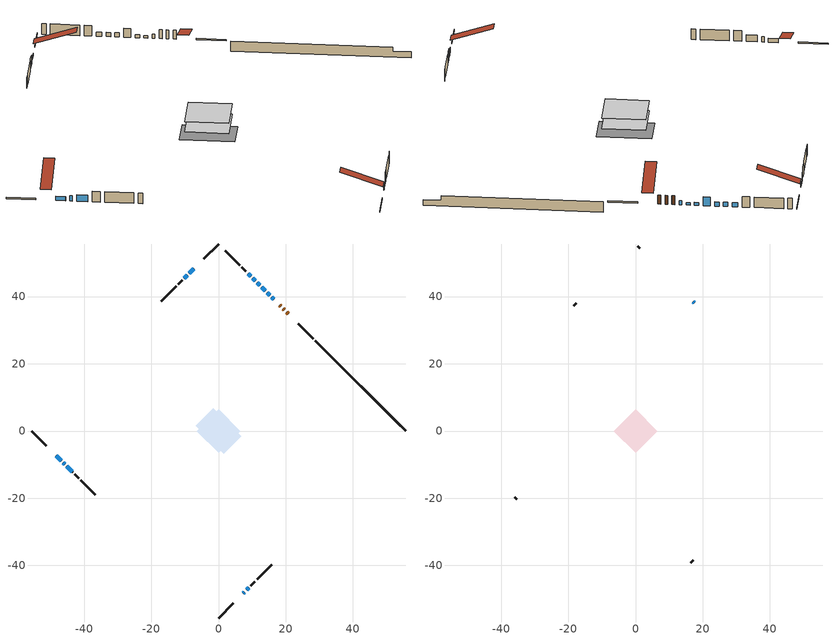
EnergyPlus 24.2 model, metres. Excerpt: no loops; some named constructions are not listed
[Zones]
conditioned space
 floor adiabatic (AdiabaticFloorConstruction): -6.53,0 0,6.53 6.53,0 0,-6.53 z0.91
 floor foundation (Slab1 construction): -6.71,1.53 -1.53,6.71 6.71,-1.53 1.53,-6.71 z-1.45
 wall outside (RimJoist1 construction): 0,-55.63 4.43,-51.2 / -55.63,0 -51.2,-4.43 / 0,55.63 -4.43,51.2 / 28.13,27.5 23.7,31.93 z0.91:1.21
 wall outside (AdiabaticWallConstruction 1): 20.72,34.92 20.27,35.36 / 19.61,36.02 19.23,36.4 / 18.57,37.06 18.15,37.48 z0.91:2.94
 wall outside (AdiabaticWallConstruction): 7.42,-48.21 7.69,-47.94 / -46.12,-9.51 -45.74,-9.89 z0.91:2.13; -48.21,-7.42 -46.78,-8.86 / 12.21,43.42 11.56,44.07 / 10.91,44.72 10.26,45.37 / 9.6,46.03 8.79,46.84 z0.91:1.85; 16.46,39.17 15.88,39.75 z0.91:1.42; 15.23,40.4 14.56,41.07 z0.91:1.57; -7.42,48.21 -8.68,46.95 / 8.35,-47.28 8.98,-46.65 z0.91:1.5; 13.91,41.72 12.87,42.76 z0.91:2.97; -9.33,46.3 -10.16,45.47 / -45.09,-10.55 -43.43,-12.2 z0.91:2.43
 wall outside (Wall1 construction): 9.64,-45.99 10.81,-44.83 / -42.78,-12.85 -41.61,-14.02 / -10.82,44.81 -11.99,43.65 / 8.14,47.49 6.97,48.66 z0.91:3.35
 wall outside (Wall2 construction): 11.46,-44.17 15.81,-39.82 / -40.95,-14.68 -36.6,-19.03 / -12.64,42.99 -16.99,38.64 / 6.31,49.32 1.97,53.67 z0.91:3.35
 wall foundation (FoundationWall1 construction): 28.79,26.84,-1.45 28.79,26.84,0.91 52.95,2.68,0.91 52.95,2.68,-0.09 55.63,0,-0.09 55.63,0,-1.45
 window (WindowConstruction 7): 7.42,-48.21 7.69,-47.94 z0.91:2.13
 window (WindowConstruction 6): -48.21,-7.42 -46.78,-8.86 z0.91:1.85
 window (WindowConstruction 9): 16.46,39.17 15.89,39.75 z0.91:1.42
 window (WindowConstruction 10): 15.23,40.4 14.57,41.07 z0.91:1.57
 window (WindowConstruction 11): -7.42,48.21 -8.68,46.95 z0.91:1.5
 window (WindowConstruction 12): 8.35,-47.28 8.98,-46.65 z0.91:1.5
 window (WindowConstruction 8): -46.12,-9.51 -45.74,-9.89 z0.91:2.13
 window (WindowConstruction): 13.91,41.72 12.87,42.76 z0.91:2.97
 window (WindowConstruction 1): 12.21,43.42 11.56,44.07 z0.91:1.85
 window (WindowConstruction 2): 10.91,44.72 10.26,45.37 z0.91:1.85
 window (WindowConstruction 3): 9.6,46.03 8.8,46.84 z0.91:1.85
 window (WindowConstruction 4): -9.33,46.3 -10.16,45.47 z0.91:2.43
 window (WindowConstruction 5): -45.09,-10.55 -43.43,-12.2 z0.91:2.43
 door (Door): 20.71,34.92 20.27,35.36 z0.91:2.94
 door (Door 1): 19.61,36.02 19.23,36.4 z0.91:2.94
 door (Door 2): 18.57,37.06 18.15,37.48 z0.91:2.94
 ceiling adiabatic (AdiabaticFloorConstruction): 0,-6.53 6.53,0 0,6.53 -6.53,0 z0.91
attic - vented
 floor to conditioned space (Floor1 construction Reversed): -6.53,0 0,6.53 6.53,0 0,-6.53 z3.35
 wall outside (AdiabaticWallConstruction): 17.5,38.13 17.12,38.51 z0.91:1.8
 wall outside (Wall3 construction): 16.47,-39.17 17.12,-38.51 / -35.95,-19.68 -35.3,-20.34 / -17.65,37.99 -18.3,37.33 / 1.31,54.32 0.66,54.97 z0.91:3.35
 window (WindowConstruction 13): 17.5,38.14 17.12,38.51 z0.91:1.8
 roof outside (Roof1 construction): 6.76,-48.87,3.35 0.4,-42.51,6.35 -1.28,-44.19,6.35 5.08,-50.55,3.35; -48.87,-6.76,3.35 -42.51,-0.4,6.35 -44.19,1.28,6.35 -50.55,-5.08,3.35; -6.76,48.87,3.35 -0.4,42.51,6.35 1.28,44.19,6.35 -5.08,50.55,3.35; 21.37,34.26,3.35 15.01,27.9,6.35 16.69,26.22,6.35 23.05,32.58,3.35
[Material] Roughness=Rough; Thermal Absorptance=0.9
Name | Thickness {m} | Conductivity {W/m-K} | Density {kg/m3} | Specific Heat {J/kg-K} | Solar Absorptance | Visible Absorptance
ceiling loosefill ins | 0.254 | 0.0480833 | 16.02 | 1046.75 | 0.7 | 0.7
ceiling stud and cavity | 0.1397 | 0.398674 | 65.682 | 1177.47 | 0.7 | 0.7
gypsum board | 0.0127 | 0.160291 | 801 | 837.4 | 0.6 | 0.6
[Construction]
Floor1 construction: ceiling loosefill ins, ceiling stud and cavity, gypsum board
[Schedule:Day:Interval]
interior lighting schedule day: No, 01:00, 0.108182, 04:00, 0.0901515, 05:00, 0.0991667, 06:00, 0.162273, 07:00, 0.270455, 08:00, 0.342576, 10:00, 0.369621, 11:00, 0.351591, 12:00, 0.333561, 13:00, 0.324545, 14:00, 0.31553, 15:00, 0.333561, 16:00, 0.369621, 17:00, 0.450758, 18:00, 0.585985, 19:00, 0.775303, 20:00, 0.955606, 21:00, 0.991667, 22:00, 0.712197, 23:00, 0.360606, 24:00, 0.162273
interior lighting schedule day 1: No, 01:00, 0.100909, 04:00, 0.0840909, 05:00, 0.0925, 06:00, 0.151364, 07:00, 0.252273, 08:00, 0.319545, 10:00, 0.344773, 11:00, 0.327955, 12:00, 0.311136, 13:00, 0.302727, 14:00, 0.294318, 15:00, 0.311136, 16:00, 0.344773, 17:00, 0.420455, 18:00, 0.546591, 19:00, 0.723182, 20:00, 0.891364, 21:00, 0.925, 22:00, 0.664318, 23:00, 0.336364, 24:00, 0.151364
interior lighting schedule day 2: No, 01:00, 0.0927273, 04:00, 0.0772727, 05:00, 0.085, 06:00, 0.139091, 07:00, 0.231818, 08:00, 0.293636, 10:00, 0.316818, 11:00, 0.301364, 12:00, 0.285909, 13:00, 0.278182, 14:00, 0.270455, 15:00, 0.285909, 16:00, 0.316818, 17:00, 0.386364, 18:00, 0.502273, 19:00, 0.664545, 20:00, 0.819091, 21:00, 0.85, 22:00, 0.610455, 23:00, 0.309091, 24:00, 0.139091
interior lighting schedule day 3: No, 01:00, 0.0845455, 04:00, 0.0704545, 05:00, 0.0775, 06:00, 0.126818, 07:00, 0.211364, 08:00, 0.267727, 10:00, 0.288864, 11:00, 0.274773, 12:00, 0.260682, 13:00, 0.253636, 14:00, 0.246591, 15:00, 0.260682, 16:00, 0.288864, 17:00, 0.352273, 18:00, 0.457955, 19:00, 0.605909, 20:00, 0.746818, 21:00, 0.775, 22:00, 0.556591, 23:00, 0.281818, 24:00, 0.126818
interior lighting schedule day 4: No, 01:00, 0.0763636, 04:00, 0.0636364, 05:00, 0.07, 06:00, 0.114545, 07:00, 0.190909, 08:00, 0.241818, 10:00, 0.260909, 11:00, 0.248182, 12:00, 0.235455, 13:00, 0.229091, 14:00, 0.222727, 15:00, 0.235455, 16:00, 0.260909, 17:00, 0.318182, 18:00, 0.413636, 19:00, 0.547273, 20:00, 0.674545, 21:00, 0.7, 22:00, 0.502727, 23:00, 0.254545, 24:00, 0.114545
interior lighting schedule day 5: No, 01:00, 0.0727273, 04:00, 0.0606061, 05:00, 0.0666667, 06:00, 0.109091, 07:00, 0.181818, 08:00, 0.230303, 10:00, 0.248485, 11:00, 0.236364, 12:00, 0.224242, 13:00, 0.218182, 14:00, 0.212121, 15:00, 0.224242, 16:00, 0.248485, 17:00, 0.30303, 18:00, 0.393939, 19:00, 0.521212, 20:00, 0.642424, 21:00, 0.666667, 22:00, 0.478788, 23:00, 0.242424, 24:00, 0.109091
interior lighting schedule day 6: No, 01:00, 0.0745455, 04:00, 0.0621212, 05:00, 0.0683333, 06:00, 0.111818, 07:00, 0.186364, 08:00, 0.236061, 10:00, 0.254697, 11:00, 0.242273, 12:00, 0.229848, 13:00, 0.223636, 14:00, 0.217424, 15:00, 0.229848, 16:00, 0.254697, 17:00, 0.310606, 18:00, 0.403788, 19:00, 0.534242, 20:00, 0.658485, 21:00, 0.683333, 22:00, 0.490758, 23:00, 0.248485, 24:00, 0.111818
interior lighting schedule day 7: No, 01:00, 0.08, 04:00, 0.0666667, 05:00, 0.0733333, 06:00, 0.12, 07:00, 0.2, 08:00, 0.253333, 10:00, 0.273333, 11:00, 0.26, 12:00, 0.246667, 13:00, 0.24, 14:00, 0.233333, 15:00, 0.246667, 16:00, 0.273333, 17:00, 0.333333, 18:00, 0.433333, 19:00, 0.573333, 20:00, 0.706667, 21:00, 0.733333, 22:00, 0.526667, 23:00, 0.266667, 24:00, 0.12
interior lighting schedule day 8: No, 01:00, 0.0890909, 04:00, 0.0742424, 05:00, 0.0816667, 06:00, 0.133636, 07:00, 0.222727, 08:00, 0.282121, 10:00, 0.304394, 11:00, 0.289545, 12:00, 0.274697, 13:00, 0.267273, 14:00, 0.259848, 15:00, 0.274697, 16:00, 0.304394, 17:00, 0.371212, 18:00, 0.482576, 19:00, 0.638485, 20:00, 0.78697, 21:00, 0.816667, 22:00, 0.586515, 23:00, 0.29697, 24:00, 0.133636
interior lighting schedule day 9: No, 01:00, 0.0972727, 04:00, 0.0810606, 05:00, 0.0891667, 06:00, 0.145909, 07:00, 0.243182, 08:00, 0.30803, 10:00, 0.332348, 11:00, 0.316136, 12:00, 0.299924, 13:00, 0.291818, 14:00, 0.283712, 15:00, 0.299924, 16:00, 0.332348, 17:00, 0.405303, 18:00, 0.526894, 19:00, 0.697121, 20:00, 0.859242, 21:00, 0.891667, 22:00, 0.640379, 23:00, 0.324242, 24:00, 0.145909
interior lighting schedule day 10: No, 01:00, 0.105455, 04:00, 0.0878788, 05:00, 0.0966667, 06:00, 0.158182, 07:00, 0.263636, 08:00, 0.333939, 10:00, 0.360303, 11:00, 0.342727, 12:00, 0.325152, 13:00, 0.316364, 14:00, 0.307576, 15:00, 0.325152, 16:00, 0.360303, 17:00, 0.439394, 18:00, 0.571212, 19:00, 0.755758, 20:00, 0.931515, 21:00, 0.966667, 22:00, 0.694242, 23:00, 0.351515, 24:00, 0.158182
interior lighting schedule day 11: No, 01:00, 0.109091, 04:00, 0.0909091, 05:00, 0.1, 06:00, 0.163636, 07:00, 0.272727, 08:00, 0.345455, 10:00, 0.372727, 11:00, 0.354545, 12:00, 0.336364, 13:00, 0.327273, 14:00, 0.318182, 15:00, 0.336364, 16:00, 0.372727, 17:00, 0.454545, 18:00, 0.590909, 19:00, 0.781818, 20:00, 0.963636, 21:00, 1, 22:00, 0.718182, 23:00, 0.363636, 24:00, 0.163636
interior lighting schedule default day; occupants schedule default day; clothes dryer schedule default day; cooking range schedule default day; mech vent bath fan 0 schedule default day; mech vent range fan 0 schedule default day; misc plug loads schedule default day; general water use schedule default day; heating setpoint default day; cooling setpoint default day; clothes dryer exhaust 0 schedule default day; cooling season schedule day; cooling season schedule day 2; cooling season schedule default day; exterior lighting schedule default day; natural vent schedule default day: No, 24:00, 0
occupants schedule day: No, 05:00, 0.426829, 06:00, 0.719512, 07:00, 1, 08:00, 0.670732, 09:00, 0.329268, 14:00, 0.170732, 15:00, 0.231707, 16:00, 0.329268, 17:00, 0.5, 18:00, 0.670732, 19:00, 0.829268, 21:00, 1, 22:00, 0.853659, 23:00, 0.646341, 24:00, 0.426829
clothes dryer schedule day; clothes dryer exhaust 0 schedule day: No, 01:00, 0.123457, 02:00, 0.0740741, 03:00, 0.0493827, 04:00, 0.0246914, 05:00, 0.0493827, 06:00, 0.0740741, 07:00, 0.197531, 08:00, 0.395062, 09:00, 0.592593, 10:00, 0.839506, 11:00, 0.962963, 12:00, 1, 13:00, 0.91358, 14:00, 0.82716, 15:00, 0.716049, 16:00, 0.753086, 17:00, 0.679012, 18:00, 0.666667, 20:00, 0.62963, 21:00, 0.641975, 22:00, 0.666667, 23:00, 0.54321, 24:00, 0.296296
cooking range schedule day: No, 05:00, 0.0597015, 06:00, 0.11194, 07:00, 0.171642, 08:00, 0.291045, 11:00, 0.343284, 12:00, 0.402985, 13:00, 0.462687, 14:00, 0.343284, 15:00, 0.291045, 16:00, 0.402985, 17:00, 0.567164, 18:00, 1, 19:00, 0.850746, 20:00, 0.432836, 21:00, 0.291045, 22:00, 0.231343, 23:00, 0.171642, 24:00, 0.11194
mech vent bath fan 0 schedule day: No, 07:00, 0, 08:00, 1, 09:00, 0.2, 24:00, 0
mech vent range fan 0 schedule day: No, 18:00, 0, 19:00, 1, 20:00, 0.2, 24:00, 0
misc plug loads schedule day: No, 06:00, 0.705882, 07:00, 0.745098, 08:00, 0.803922, 15:00, 0.823529, 16:00, 0.862745, 17:00, 0.921569, 18:00, 0.980392, 19:00, 1, 20:00, 0.980392, 21:00, 0.941176, 22:00, 0.862745, 23:00, 0.784314, 24:00, 0.72549
general water use schedule day: No, 01:00, 0.315068, 03:00, 0.287671, 04:00, 0.342466, 05:00, 0.369863, 06:00, 0.520548, 07:00, 0.60274, 08:00, 0.534247, 10:00, 0.506849, 11:00, 0.465753, 14:00, 0.479452, 15:00, 0.534247, 16:00, 0.589041, 17:00, 0.69863, 18:00, 0.876712, 19:00, 0.890411, 20:00, 0.986301, 21:00, 1, 22:00, 0.863014, 23:00, 0.616438, 24:00, 0.465753
heating setpoint day: No, 07:00, 18, 23:00, 21, 24:00, 18
cooling setpoint day: No, 24:00, 25
cooling season schedule day 1: No, 24:00, 1
exterior lighting schedule day: No, 01:00, 0.566667, 03:00, 0.524167, 05:00, 0.495833, 06:00, 0.5525, 07:00, 0.623333, 08:00, 0.580833, 09:00, 0.439167, 10:00, 0.354167, 12:00, 0.34, 13:00, 0.354167, 14:00, 0.396667, 15:00, 0.425, 16:00, 0.495833, 17:00, 0.623333, 18:00, 0.793333, 19:00, 0.906667, 20:00, 0.963333, 21:00, 0.991667, 22:00, 0.920833, 23:00, 0.793333, 24:00, 0.665833
exterior lighting schedule day 1: No, 01:00, 0.528571, 03:00, 0.488929, 05:00, 0.4625, 06:00, 0.515357, 07:00, 0.581429, 08:00, 0.541786, 09:00, 0.409643, 10:00, 0.330357, 12:00, 0.317143, 13:00, 0.330357, 14:00, 0.37, 15:00, 0.396429, 16:00, 0.4625, 17:00, 0.581429, 18:00, 0.74, 19:00, 0.845714, 20:00, 0.898571, 21:00, 0.925, 22:00, 0.858929, 23:00, 0.74, 24:00, 0.621071
exterior lighting schedule day 10: No, 01:00, 0.552381, 03:00, 0.510952, 05:00, 0.483333, 06:00, 0.538571, 07:00, 0.607619, 08:00, 0.56619, 09:00, 0.428095, 10:00, 0.345238, 12:00, 0.331429, 13:00, 0.345238, 14:00, 0.386667, 15:00, 0.414286, 16:00, 0.483333, 17:00, 0.607619, 18:00, 0.773333, 19:00, 0.88381, 20:00, 0.939048, 21:00, 0.966667, 22:00, 0.897619, 23:00, 0.773333, 24:00, 0.649048
exterior lighting schedule day 11: No, 01:00, 0.571429, 03:00, 0.528571, 05:00, 0.5, 06:00, 0.557143, 07:00, 0.628571, 08:00, 0.585714, 09:00, 0.442857, 10:00, 0.357143, 12:00, 0.342857, 13:00, 0.357143, 14:00, 0.4, 15:00, 0.428571, 16:00, 0.5, 17:00, 0.628571, 18:00, 0.8, 19:00, 0.914286, 20:00, 0.971429, 21:00, 1, 22:00, 0.928571, 23:00, 0.8, 24:00, 0.671429
exterior lighting schedule day 2: No, 01:00, 0.485714, 03:00, 0.449286, 05:00, 0.425, 06:00, 0.473571, 07:00, 0.534286, 08:00, 0.497857, 09:00, 0.376429, 10:00, 0.303571, 12:00, 0.291429, 13:00, 0.303571, 14:00, 0.34, 15:00, 0.364286, 16:00, 0.425, 17:00, 0.534286, 18:00, 0.68, 19:00, 0.777143, 20:00, 0.825714, 21:00, 0.85, 22:00, 0.789286, 23:00, 0.68, 24:00, 0.570714
exterior lighting schedule day 3: No, 01:00, 0.442857, 03:00, 0.409643, 05:00, 0.3875, 06:00, 0.431786, 07:00, 0.487143, 08:00, 0.453929, 09:00, 0.343214, 10:00, 0.276786, 12:00, 0.265714, 13:00, 0.276786, 14:00, 0.31, 15:00, 0.332143, 16:00, 0.3875, 17:00, 0.487143, 18:00, 0.62, 19:00, 0.708571, 20:00, 0.752857, 21:00, 0.775, 22:00, 0.719643, 23:00, 0.62, 24:00, 0.520357
exterior lighting schedule day 4: No, 01:00, 0.4, 03:00, 0.37, 05:00, 0.35, 06:00, 0.39, 07:00, 0.44, 08:00, 0.41, 09:00, 0.31, 10:00, 0.25, 12:00, 0.24, 13:00, 0.25, 14:00, 0.28, 15:00, 0.3, 16:00, 0.35, 17:00, 0.44, 18:00, 0.56, 19:00, 0.64, 20:00, 0.68, 21:00, 0.7, 22:00, 0.65, 23:00, 0.56, 24:00, 0.47
exterior lighting schedule day 5: No, 01:00, 0.380952, 03:00, 0.352381, 05:00, 0.333333, 06:00, 0.371429, 07:00, 0.419048, 08:00, 0.390476, 09:00, 0.295238, 10:00, 0.238095, 12:00, 0.228571, 13:00, 0.238095, 14:00, 0.266667, 15:00, 0.285714, 16:00, 0.333333, 17:00, 0.419048, 18:00, 0.533333, 19:00, 0.609524, 20:00, 0.647619, 21:00, 0.666667, 22:00, 0.619048, 23:00, 0.533333, 24:00, 0.447619
exterior lighting schedule day 6: No, 01:00, 0.390476, 03:00, 0.36119, 05:00, 0.341667, 06:00, 0.380714, 07:00, 0.429524, 08:00, 0.400238, 09:00, 0.302619, 10:00, 0.244048, 12:00, 0.234286, 13:00, 0.244048, 14:00, 0.273333, 15:00, 0.292857, 16:00, 0.341667, 17:00, 0.429524, 18:00, 0.546667, 19:00, 0.624762, 20:00, 0.66381, 21:00, 0.683333, 22:00, 0.634524, 23:00, 0.546667, 24:00, 0.45881
exterior lighting schedule day 7: No, 01:00, 0.419048, 03:00, 0.387619, 05:00, 0.366667, 06:00, 0.408571, 07:00, 0.460952, 08:00, 0.429524, 09:00, 0.324762, 10:00, 0.261905, 12:00, 0.251429, 13:00, 0.261905, 14:00, 0.293333, 15:00, 0.314286, 16:00, 0.366667, 17:00, 0.460952, 18:00, 0.586667, 19:00, 0.670476, 20:00, 0.712381, 21:00, 0.733333, 22:00, 0.680952, 23:00, 0.586667, 24:00, 0.492381
exterior lighting schedule day 8: No, 01:00, 0.466667, 03:00, 0.431667, 05:00, 0.408333, 06:00, 0.455, 07:00, 0.513333, 08:00, 0.478333, 09:00, 0.361667, 10:00, 0.291667, 12:00, 0.28, 13:00, 0.291667, 14:00, 0.326667, 15:00, 0.35, 16:00, 0.408333, 17:00, 0.513333, 18:00, 0.653333, 19:00, 0.746667, 20:00, 0.793333, 21:00, 0.816667, 22:00, 0.758333, 23:00, 0.653333, 24:00, 0.548333
exterior lighting schedule day 9: No, 01:00, 0.509524, 03:00, 0.47131, 05:00, 0.445833, 06:00, 0.496786, 07:00, 0.560476, 08:00, 0.522262, 09:00, 0.394881, 10:00, 0.318452, 12:00, 0.305714, 13:00, 0.318452, 14:00, 0.356667, 15:00, 0.382143, 16:00, 0.445833, 17:00, 0.560476, 18:00, 0.713333, 19:00, 0.815238, 20:00, 0.86619, 21:00, 0.891667, 22:00, 0.827976, 23:00, 0.713333, 24:00, 0.59869
[Schedule:Week:Daily]
heating setpoint Week Rule - Jan1-Dec31: heating setpoint day, heating setpoint day, heating setpoint day, heating setpoint day, heating setpoint day, heating setpoint day, heating setpoint day, heating setpoint default day, heating setpoint default day, heating setpoint default day, heating setpoint default day, heating setpoint default day
cooling season schedule Week Rule - Aug26-Sep1: cooling season schedule day 1, cooling season schedule day 1, cooling season schedule day 1, cooling season schedule day 1, cooling season schedule day 1, cooling season schedule day 1, cooling season schedule day 2, cooling season schedule default day, cooling season schedule default day, cooling season schedule default day, cooling season schedule default day, cooling season schedule default day
cooling season schedule Week Rule - Sep2-Dec31: cooling season schedule day 2, cooling season schedule day 2, cooling season schedule day 2, cooling season schedule day 2, cooling season schedule day 2, cooling season schedule day 2, cooling season schedule day 2, cooling season schedule default day, cooling season schedule default day, cooling season schedule default day, cooling season schedule default day, cooling season schedule default day
exterior lighting schedule Week Rule - Oct7-Oct27: exterior lighting schedule day 9, exterior lighting schedule day 9, exterior lighting schedule day 9, exterior lighting schedule day 9, exterior lighting schedule day 9, exterior lighting schedule day 9, exterior lighting schedule day 9, exterior lighting schedule default day, exterior lighting schedule default day, exterior lighting schedule default day, exterior lighting schedule default day, exterior lighting schedule default day
exterior lighting schedule Week Rule - Oct28-Nov3: exterior lighting schedule day 9, exterior lighting schedule day 9, exterior lighting schedule day 9, exterior lighting schedule day 9, exterior lighting schedule day 10, exterior lighting schedule day 10, exterior lighting schedule day 10, exterior lighting schedule default day, exterior lighting schedule default day, exterior lighting schedule default day, exterior lighting schedule default day, exterior lighting schedule default day
exterior lighting schedule Week Rule - Nov4-Nov24: exterior lighting schedule day 10, exterior lighting schedule day 10, exterior lighting schedule day 10, exterior lighting schedule day 10, exterior lighting schedule day 10, exterior lighting schedule day 10, exterior lighting schedule day 10, exterior lighting schedule default day, exterior lighting schedule default day, exterior lighting schedule default day, exterior lighting schedule default day, exterior lighting schedule default day
exterior lighting schedule Week Rule - Nov25-Dec1: exterior lighting schedule day 10, exterior lighting schedule day 10, exterior lighting schedule day 10, exterior lighting schedule day 10, exterior lighting schedule day 10, exterior lighting schedule day 10, exterior lighting schedule day 11, exterior lighting schedule default day, exterior lighting schedule default day, exterior lighting schedule default day, exterior lighting schedule default day, exterior lighting schedule default day
exterior lighting schedule Week Rule - Dec2-Dec31: exterior lighting schedule day 11, exterior lighting schedule day 11, exterior lighting schedule day 11, exterior lighting schedule day 11, exterior lighting schedule day 11, exterior lighting schedule day 11, exterior lighting schedule day 11, exterior lighting schedule default day, exterior lighting schedule default day, exterior lighting schedule default day, exterior lighting schedule default day, exterior lighting schedule default day
natural vent schedule Week Rule - Jan1-Dec31: natural vent schedule default day, natural vent schedule default day, natural vent schedule default day, natural vent schedule default day, natural vent schedule default day, natural vent schedule default day, natural vent schedule default day, natural vent schedule default day, natural vent schedule default day, natural vent schedule default day, natural vent schedule default day, natural vent schedule default day
